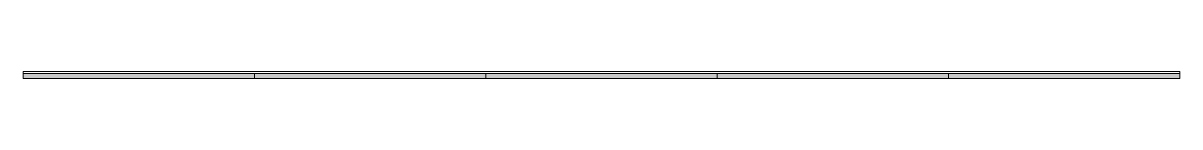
# Model space of a CAD drawing. Header units: inches. Extents: x 131 to 82119, y 71 to 16923.
# Drawn here: x 183.3 to 189.27, y 104.17 to 104.2 of the extents above; entities that cross this region are included whole.
import ezdxf

# ---------------------------------------------------------------- set-up
doc = ezdxf.new("R2010")
doc.units = ezdxf.units.IN
doc.header["$MEASUREMENT"] = 0
doc.layers.add('A-GLAZ-CURT-OTLN', color=52, linetype='Continuous', lineweight=18)
doc.layers.add('A-WALL-____-OTLN', color=113, linetype='Continuous', lineweight=18)

# ---------------------------------------------------------------- blocks, each defined once
blk = doc.blocks.new('System Panel - Glazed-1950763-ARQ-P2')
at = {"layer": 'A-GLAZ-CURT-OTLN'}
blk.add_hatch(color=256, dxfattribs=at).paths.add_polyline_path([(0.5966, 0.0245), (0.5966, 0.0495), (-0.5966, 0.0495), (-0.5966, 0.0245)], flags=0)
for p, q in [((-0.5966, 0.0495), (0.5966, 0.0495)), ((-0.5966, 0.0495), (-0.5966, 0.0245)), ((0.5966, 0.0245), (-0.5966, 0.0245)), ((0.5966, 0.0495), (0.5966, 0.0245))]:
    blk.add_line(p, q, dxfattribs=at)

msp = doc.modelspace()

# ---------------------------------------------------------------- linework, layer by layer
at = {"layer": 'A-WALL-____-OTLN'}
for p, q in [((183.2987, 104.2049), (189.2652, 104.2049)), ((183.2987, 104.2049), (183.2987, 104.1944)), ((189.2652, 104.1944), (189.2652, 104.2049))]:
    msp.add_line(p, q, dxfattribs=at)

# ---------------------------------------------------------------- block references
at = {"layer": 'A-GLAZ-CURT-OTLN'}
for p in [(183.8953, 104.1449), (185.0886, 104.1449), (186.2819, 104.1449), (187.4752, 104.1449), (188.6685, 104.1449)]:
    msp.add_blockref('System Panel - Glazed-1950763-ARQ-P2', p, dxfattribs=at)

doc.saveas('drawing.dxf')
